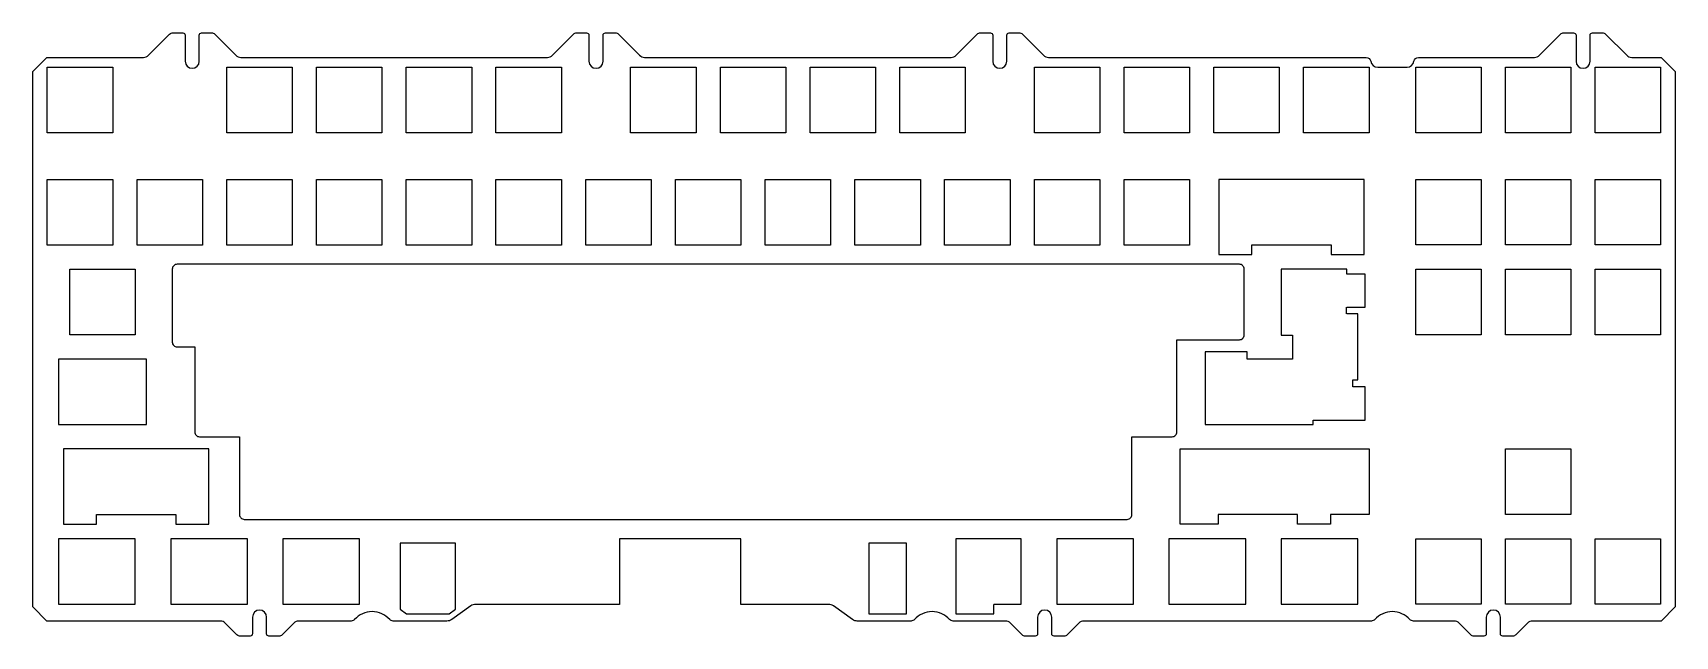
# Model space of a CAD drawing. Header units: millimetres. Extents: x 32 to 381, y 30 to 158.
import ezdxf

# ---------------------------------------------------------------- set-up
doc = ezdxf.new("R2010")
doc.units = ezdxf.units.MM

msp = doc.modelspace()

# ---------------------------------------------------------------- linework, layer by layer
at = {"color": 7, "linetype": 'Continuous', "lineweight": 25}
msp.add_line((311.03, 98.62), (311.03, 100.06), dxfattribs=at)
msp.add_lwpolyline([(218.55, 33.47), (207.15, 33.47, -0.136138), (206.11, 33.76), (202.07, 36.7, 0.13793), (201.03, 36.99), (182.44, 36.99), (182.44, 50.94), (156.63, 50.94), (156.63, 36.99), (126.14, 36.99, 0.13843), (125.1, 36.7), (121.06, 33.76, -0.136137), (120.02, 33.47), (108.62, 33.47, -0.213651), (107.87, 33.8, 0.447068), (100.42, 33.8, -0.214395), (99.68, 33.47), (88.56, 33.47, 0.198771), (87.5, 33.03), (85.03, 30.56, -0.199719), (84.33, 30.27), (82.24, 30.27, -0.411991), (81.74, 30.77), (81.74, 34.29, 1), (78.74, 34.29), (78.74, 30.77, -0.414214), (78.24, 30.27), (76.16, 30.27, -0.199713), (75.45, 30.56), (72.98, 33.03, 0.198771), (71.92, 33.47), (35.12, 33.47), (32.12, 36.47), (32.12, 150.03), (35.12, 153.03), (55.63, 153.03, 0.199261), (56.69, 153.47), (61.16, 157.94, -0.199706), (61.87, 158.23), (63.95, 158.23, -0.41199), (64.45, 157.73), (64.45, 152.21, 1), (67.45, 152.21), (67.45, 157.73, -0.414003), (67.95, 158.23), (70.04, 158.23, -0.198819), (70.75, 157.94), (75.21, 153.47, 0.199261), (76.28, 153.03), (141.36, 153.03, 0.199265), (142.42, 153.47), (146.89, 157.94, -0.199702), (147.59, 158.23), (149.68, 158.23, -0.411987), (150.18, 157.73), (150.18, 152.21, 1), (153.18, 152.21), (153.18, 157.73, -0.414003), (153.68, 158.23), (155.76, 158.23, -0.19871), (156.47, 157.94), (160.94, 153.47, 0.199265), (162, 153.03), (227.08, 153.03, 0.199258), (228.14, 153.47), (232.61, 157.94, -0.199702), (233.32, 158.23), (235.4, 158.23, -0.411987), (235.9, 157.73), (235.9, 152.21, 1), (238.9, 152.21), (238.9, 157.73, -0.414003), (239.4, 158.23), (241.49, 158.23, -0.198695), (242.2, 157.94), (246.66, 153.47, 0.199258), (247.73, 153.03), (315.18, 153.03, -0.36533), (316.16, 152.2, 0.365452), (317.64, 150.96), (323.86, 150.96, 0.365467), (325.33, 152.2, -0.365585), (326.32, 153.03), (350.91, 153.03, 0.199265), (351.97, 153.47), (356.44, 157.94, -0.199702), (357.14, 158.23), (359.23, 158.23, -0.411987), (359.73, 157.73), (359.73, 152.21, 1), (362.73, 152.21), (362.73, 157.73, -0.414003), (363.23, 158.23), (365.32, 158.23, -0.198695), (366.02, 157.94), (370.49, 153.47, 0.199245), (371.55, 153.03), (377.78, 153.03), (380.78, 150.03), (380.78, 36.47), (377.78, 33.47), (350.5, 33.47, 0.199268), (349.44, 33.03), (346.97, 30.56, -0.198729), (346.27, 30.27), (344.18, 30.27, -0.413946), (343.68, 30.77), (343.68, 34.29, 1), (340.68, 34.29), (340.68, 30.77, -0.412052), (340.18, 30.27), (338.09, 30.27, -0.199713), (337.39, 30.56), (334.92, 33.03, 0.199268), (333.86, 33.47), (325.22, 33.47, -0.213643), (324.47, 33.8, 0.447068), (317.02, 33.8, -0.214387), (316.28, 33.47), (255.25, 33.47, 0.199268), (254.19, 33.03), (251.72, 30.56, -0.198721), (251.01, 30.27), (248.93, 30.27, -0.414007), (248.43, 30.77), (248.43, 34.29, 1), (245.43, 34.29), (245.43, 30.77, -0.414007), (244.93, 30.27), (242.84, 30.27, -0.199713), (242.14, 30.56), (239.67, 33.03, 0.199268), (238.61, 33.47), (227.49, 33.47, -0.213643), (226.75, 33.8, 0.447069), (219.3, 33.8, -0.214391), (218.55, 33.47)], format="xyb", dxfattribs=at)
for points in [[(49.09, 150.96), (49.09, 137.06), (35.19, 137.06), (35.19, 150.96)], [(87.19, 150.96), (87.19, 137.06), (73.29, 137.06), (73.29, 150.96)], [(106.24, 150.96), (106.24, 137.06), (92.34, 137.06), (92.34, 150.96)], [(125.29, 150.96), (125.29, 137.06), (111.39, 137.06), (111.39, 150.96)], [(144.34, 150.96), (144.34, 137.06), (130.44, 137.06), (130.44, 150.96)], [(172.92, 150.96), (172.92, 137.06), (159.02, 137.06), (159.02, 150.96)], [(191.97, 150.96), (191.97, 137.06), (178.07, 137.06), (178.07, 150.96)], [(211.02, 150.96), (211.02, 137.06), (197.12, 137.06), (197.12, 150.96)], [(230.07, 150.96), (230.07, 137.06), (216.17, 137.06), (216.17, 150.96)], [(258.64, 150.96), (258.64, 137.06), (244.74, 137.06), (244.74, 150.96)], [(277.69, 150.96), (277.69, 137.06), (263.79, 137.06), (263.79, 150.96)], [(296.74, 150.96), (296.74, 137.06), (282.84, 137.06), (282.84, 150.96)], [(315.79, 150.96), (315.79, 137.06), (301.89, 137.06), (301.89, 150.96)], [(339.6, 150.96), (339.6, 137.06), (325.7, 137.06), (325.7, 150.96)], [(358.65, 150.96), (358.65, 137.06), (344.75, 137.06), (344.75, 150.96)], [(377.7, 150.96), (377.7, 137.06), (363.8, 137.06), (363.8, 150.96)], [(49.09, 127.12), (49.09, 113.22), (35.19, 113.22), (35.19, 127.12)], [(68.14, 127.12), (68.14, 113.22), (54.24, 113.22), (54.24, 127.12)], [(87.19, 127.12), (87.19, 113.22), (73.29, 113.22), (73.29, 127.12)], [(106.24, 127.12), (106.24, 113.22), (92.34, 113.22), (92.34, 127.12)], [(125.29, 127.12), (125.29, 113.22), (111.39, 113.22), (111.39, 127.12)], [(144.34, 127.12), (144.34, 113.22), (130.44, 113.22), (130.44, 127.12)], [(163.39, 127.12), (163.39, 113.22), (149.49, 113.22), (149.49, 127.12)], [(182.44, 127.12), (182.44, 113.22), (168.54, 113.22), (168.54, 127.12)], [(201.49, 127.12), (201.49, 113.22), (187.59, 113.22), (187.59, 127.12)], [(220.54, 127.12), (220.54, 113.22), (206.64, 113.22), (206.64, 127.12)], [(239.59, 127.12), (239.59, 113.22), (225.69, 113.22), (225.69, 127.12)], [(258.64, 127.12), (258.64, 113.22), (244.74, 113.22), (244.74, 127.12)], [(277.69, 127.12), (277.69, 113.22), (263.79, 113.22), (263.79, 127.12)], [(339.6, 127.14), (339.6, 113.24), (325.7, 113.24), (325.7, 127.14)], [(358.65, 127.14), (358.65, 113.24), (344.75, 113.24), (344.75, 127.14)], [(377.7, 127.14), (377.7, 113.24), (363.8, 113.24), (363.8, 127.14)], [(53.85, 108.09), (53.85, 94.19), (39.95, 94.19), (39.95, 108.09)], [(339.6, 108.09), (339.6, 94.19), (325.7, 94.19), (325.7, 108.09)], [(358.65, 108.09), (358.65, 94.19), (344.75, 94.19), (344.75, 108.09)], [(377.7, 108.09), (377.7, 94.19), (363.8, 94.19), (363.8, 108.09)], [(358.65, 69.99), (358.65, 56.09), (344.75, 56.09), (344.75, 69.99)], [(339.6, 50.94), (339.6, 37.04), (325.7, 37.04), (325.7, 50.94)], [(358.65, 50.94), (358.65, 37.04), (344.75, 37.04), (344.75, 50.94)], [(377.7, 50.94), (377.7, 37.04), (363.8, 37.04), (363.8, 50.94)]]:
    msp.add_lwpolyline(points, close=True)
for points in [[(307.75, 111.19), (314.75, 111.19), (314.75, 127.14), (283.88, 127.14), (283.88, 111.19), (290.88, 111.19), (290.88, 113.24), (307.75, 113.24)], [(56.23, 75.14), (56.23, 89.04), (37.57, 89.04), (37.57, 75.14)], [(62.49, 54.04), (69.49, 54.04), (69.49, 69.99), (38.61, 69.99), (38.61, 54.04), (45.61, 54.04), (45.61, 56.09), (62.49, 56.09)], [(37.57, 37.02), (53.85, 37.02), (53.85, 50.92), (37.57, 50.92)], [(61.38, 37.02), (77.67, 37.02), (77.67, 50.92), (61.38, 50.92)], [(85.2, 37.02), (101.48, 37.02), (101.48, 50.92), (85.2, 50.92)], [(209.59, 34.97), (217.59, 34.97), (217.59, 49.97), (209.59, 49.97)], [(249.5, 37.02), (265.78, 37.02), (265.78, 50.92), (249.5, 50.92)], [(273.32, 37.02), (289.6, 37.02), (289.6, 50.92), (273.32, 50.92)], [(297.13, 37.02), (313.41, 37.02), (313.41, 50.92), (297.13, 50.92)]]:
    msp.add_lwpolyline(points, close=True, dxfattribs=at)
msp.add_lwpolyline([(77, 55.04), (264.45, 55.04, 0.414214), (265.45, 56.04), (265.45, 72.57), (273.98, 72.57, 0.414214), (274.98, 73.57), (274.98, 93.14), (288.27, 93.14, 0.414214), (289.27, 94.14), (289.27, 108.14, 0.414214), (288.27, 109.14), (62.72, 109.14, 0.414214), (61.72, 108.14), (61.72, 92.62, 0.414214), (62.72, 91.62), (66.48, 91.62), (66.48, 73.57, 0.414214), (67.48, 72.57), (76, 72.57), (76, 56.04, 0.414214)], format="xyb", close=True)
for points in [[(311.08, 100.06), (314.96, 100.06), (314.96, 107.06), (311.08, 107.06), (311.08, 108.09), (297.13, 108.09), (297.13, 94.14), (299.51, 94.14), (299.51, 89.04), (289.93, 89.04), (289.93, 90.59), (281, 90.59), (281, 75.14), (303.93, 75.14), (303.93, 76.09), (314.96, 76.09), (314.96, 83.18), (312.37, 83.18), (312.37, 84.62), (313.41, 84.62), (313.41, 98.62), (311.08, 98.62)], [(110.08, 35.97), (111.46, 34.97), (120.47, 34.97), (121.84, 35.97), (121.84, 49.97), (110.08, 49.97), (110.08, 35.97)], [(236.14, 37.02), (241.97, 37.02), (241.97, 50.92), (228.07, 50.92), (228.07, 34.97), (236.14, 34.97), (236.14, 36.97)]]:
    msp.add_lwpolyline(points, dxfattribs=at)
msp.add_lwpolyline([(283.73, 56.04), (283.73, 54.04), (275.7, 54.04), (275.7, 69.99), (315.79, 69.99), (315.79, 56.09), (307.61, 56.09), (307.61, 54.04), (300.61, 54.04), (300.61, 56.09), (283.73, 56.09)])

doc.saveas('drawing.dxf')
